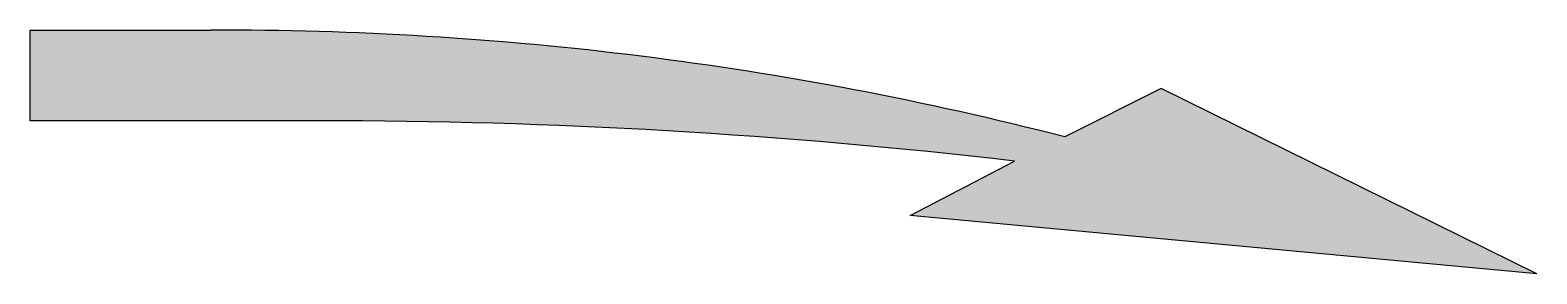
# Model space of a CAD drawing. Extents: x 1.05 to 8.55, y 16.95 to 18.16.
import ezdxf

# ---------------------------------------------------------------- set-up
doc = ezdxf.new("R2010")
doc.units = 0
doc.header["$LTSCALE"] = 20
doc.header["$MEASUREMENT"] = 0
doc.layers.get('0').update_dxf_attribs({"linetype": 'CONTINUOUS'})

msp = doc.modelspace()

# ---------------------------------------------------------------- hatches: boundary and pattern name
at = {"linetype": 'Continuous'}
msp.add_hatch(color=256, dxfattribs=at).paths.add_polyline_path([(8.551, 16.9537), (6.681, 17.8737), (6.201, 17.6337, 0.06388), (1.951, 18.1637), (1.051, 18.1637), (1.051, 17.7137), (2.4909, 17.7137, -0.028875), (5.9508, 17.5137, -0.000002), (5.951, 17.5137), (5.431, 17.2437)])

# ---------------------------------------------------------------- linework, layer by layer
for p, q in [((1.051, 18.1637), (1.951, 18.1637)), ((1.051, 17.7137), (1.051, 18.1637)), ((6.681, 17.8737), (6.201, 17.6337)), ((8.551, 16.9537), (6.681, 17.8737)), ((2.491, 17.7137), (1.051, 17.7137)), ((5.431, 17.2437), (5.951, 17.5137)), ((8.551, 16.9537), (5.431, 17.2437))]:
    msp.add_line(p, q, dxfattribs=at)
for centre, radius, start, end in [((2.0103, 1.3338), 16.83, 75.58141, 90.20174), ((2.4909, -12.3163), 30.03, 83.38368, 89.99989)]:
    msp.add_arc(centre, radius, start, end, dxfattribs=at)

doc.saveas('drawing.dxf')
